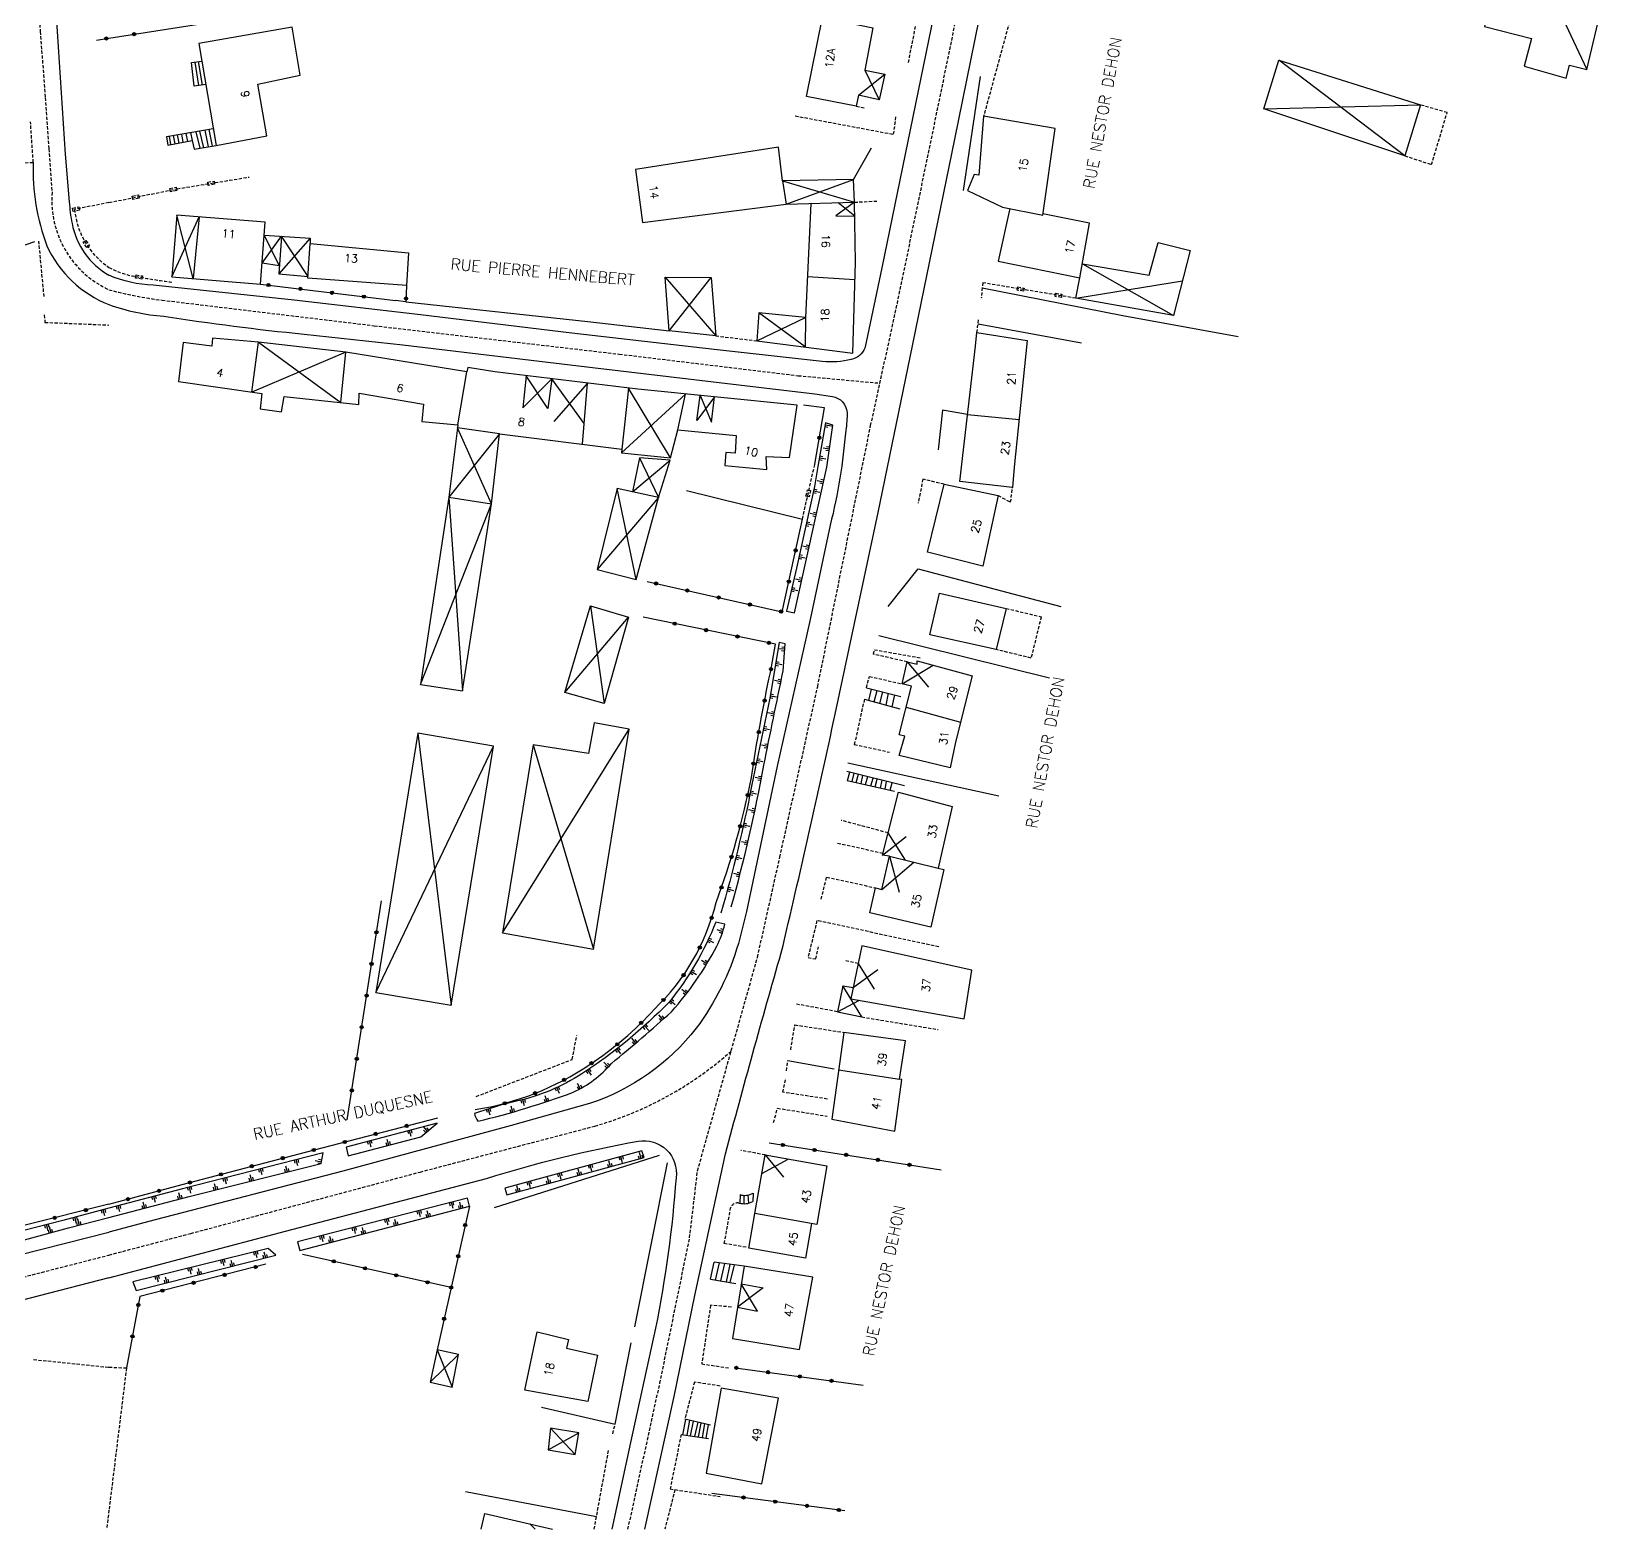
# Model space of a CAD drawing. Header units: millimetres. Extents: x 124000 to 125000, y 125000 to 126000.
# Drawn here: x 124487.9 to 124735.9, y 125000 to 125233.9 of the extents above; entities that cross this region are included whole.
import ezdxf
from ezdxf.enums import TextEntityAlignment as Align

# ---------------------------------------------------------------- set-up
doc = ezdxf.new("R2010")
doc.units = ezdxf.units.MM
doc.linetypes.add('DASHED', pattern=[0.75, 0.5, -0.25])
for name, color, linetype in [('W0001', 6, 'DASHED'), ('W0008', 7, 'CONTINUOUS'), ('W0100', 7, 'CONTINUOUS'), ('W0112', 1, 'DASHED'), ('W0211', 2, 'CONTINUOUS'), ('W0310', 3, 'CONTINUOUS'), ('W0322', 7, 'CONTINUOUS'), ('W0989', 7, 'CONTINUOUS'), ('W0991', 7, 'CONTINUOUS')]:
    doc.layers.add(name, color=color, linetype=linetype)
doc.styles.get("Standard").update_dxf_attribs({"font": 'romans.shx', "width": 0.85})

msp = doc.modelspace()

# ---------------------------------------------------------------- linework, layer by layer
at = {"layer": 'W0001'}
for points in [[(124488.13, 125250), (124489.26, 125233.94), (124490.05, 125223.62), (124490.6, 125215.61), (124491.11, 125208.81, 0.312967), (124500, 125193.6)], [(124500, 125193.6, 0.036399), (124508.3, 125191.98), (124541.42, 125187.99), (124579.7, 125183.55), (124607.65, 125180.18), (124620.4, 125179.01)], [(124575.9, 125062.98, 0.112779), (124597.16, 125074.67, -0.632879)]]:
    msp.add_lwpolyline(points, format="xyb", dxfattribs=at)
for points in [[(124581.05, 125000), (124586.03, 125022.8), (124590.68, 125045.52), (124591.92, 125056), (124601.28, 125089.33), (124604.77, 125104.97), (124610.68, 125131.62), (124618.95, 125172.38), (124623.12, 125191.45), (124629.5, 125222.27), (124633.66, 125242.53), (124635.68, 125250)], [(124500, 125042.83), (124512.76, 125046.2), (124548.59, 125055.8), (124575.9, 125062.98)], [(124331.97, 125000), (124354.92, 125005.75), (124381.02, 125012.28), (124415.8, 125021.16), (124448.8, 125029.66), (124500, 125042.83)]]:
    msp.add_lwpolyline(points, dxfattribs=at)
at = {"layer": 'W0008'}
for points in [[(124490.54, 125250), (124491.77, 125236.31), (124493.17, 125214.78), (124493.81, 125207.35, 0.041059), (124494.24, 125203.96)], [(124631.58, 125250), (124630.81, 125246.28), (124620.7, 125197.04), (124618.23, 125185.42), (124618.02, 125184.5, -0.272954), (124615.93, 125182.73, -0.09606), (124611.39, 125182.42), (124594.53, 125184.29), (124572.26, 125186.82), (124548.65, 125189.67), (124528.91, 125191.97), (124506.88, 125194.32, -0.096945), (124500, 125195.87)], [(124583.67, 125000), (124588.26, 125020.72), (124591.49, 125036.53), (124596.29, 125058.66, -0.004938), (124604.99, 125090.04, 0.005701), (124613.41, 125127.31), (124620.15, 125158.8), (124625.14, 125183.08), (124632.08, 125217.11), (124637.76, 125245.1, -0.034177), (124639.42, 125250, -0.034177)], [(124488.17, 125213.5, 0.099579), (124490.3, 125200.46, 0.193544), (124500, 125191.28, 0.193544)], [(124494.24, 125203.96, 0.219037), (124500, 125195.87, 0.219037)], [(124500, 125191.28, 0.068435), (124508.56, 125189.48, 0.013905), (124530.46, 125186.67), (124545.9, 125185), (124575.51, 125181.46), (124610.21, 125177.36), (124612.98, 125176.94, -0.344253), (124615.27, 125174.45, -0.049364), (124615.05, 125171.65, -0.040982), (124612.64, 125156.83), (124609.49, 125142.12), (124604.33, 125119.18), (124599.56, 125096.48), (124598.3, 125091.48, -0.087473), (124591.71, 125078.25, -0.147904), (124575.05, 125066.49), (124562.65, 125063.02), (124536.54, 125055.93), (124507.24, 125048.32), (124500, 125046.38)], [(124500, 125039.28), (124527.57, 125046.55), (124558.94, 125054.78, -0.032009), (124582.64, 125060.62, -0.511755), (124588.56, 125054.9, -0.031667), (124585.36, 125031.43), (124581.45, 125013.57), (124578.55, 125000)]]:
    msp.add_lwpolyline(points, format="xyb", dxfattribs=at)
for points in [[(124611.75, 125175.16), (124608.49, 125175.55)], [(124317.95, 125000), (124356.29, 125009.6), (124419.59, 125025.64), (124461.16, 125036.55), (124500, 125046.38)], [(124500, 125039.28), (124456.39, 125028.03), (124409.27, 125015.81), (124374.03, 125007.02), (124346.08, 125000)]]:
    msp.add_lwpolyline(points, dxfattribs=at)
at = {"layer": 'W0100'}
for points in [[(124717.67, 125250), (124716.36, 125245.27), (124717.32, 125245.09), (124714.79, 125234.7), (124722.13, 125232.87), (124721, 125228.5), (124727.55, 125226.67), (124728.08, 125228.67), (124730.79, 125227.98), (124735.86, 125249.29), (124733.17, 125250)], [(124720.51, 125250), (124730.79, 125227.98)], [(124608.93, 125223.81), (124611.42, 125236.14), (124619.31, 125234.52), (124618.03, 125227.88), (124621.16, 125227.28), (124620.3, 125223.25), (124617.04, 125223.98), (124621.16, 125227.28)], [(124529.88, 125227.14), (124528.59, 125234.64), (124514.03, 125232.06), (124516.73, 125216.11), (124524.66, 125217.64), (124523.25, 125225.73), (124529.88, 125227.14)], [(124515.11, 125225.67), (124513.29, 125225.38), (124512.91, 125229.1), (124514.5, 125229.3)], [(124513.4, 125229.16), (124513.96, 125225.49)], [(124513.91, 125229.23), (124514.54, 125225.58)], [(124680.34, 125221.86), (124682.72, 125229.46), (124704.83, 125222.46), (124702.35, 125214.54), (124680.34, 125221.86), (124704.83, 125222.46)], [(124702.35, 125214.54), (124682.72, 125229.46)], [(124618.03, 125227.88), (124620.3, 125223.25)], [(124617.04, 125223.98), (124616.7, 125222.27), (124608.93, 125223.81)], [(124516.28, 125218.75), (124508.97, 125217.49), (124509.19, 125216.2), (124512.99, 125216.91), (124513.28, 125215.56), (124516.73, 125216.11)], [(124514.97, 125218.53), (124515.49, 125215.91)], [(124515.61, 125218.64), (124516.11, 125216.01)], [(124634.07, 125209.09), (124639.55, 125206.52), (124645.82, 125205.23), (124647.77, 125218.81), (124636.6, 125220.69), (124635.86, 125211.49), (124635.13, 125211.6), (124634.07, 125209.09)], [(124509.41, 125217.57), (124509.63, 125216.29)], [(124510.03, 125217.68), (124510.27, 125216.4)], [(124510.66, 125217.78), (124510.9, 125216.52)], [(124511.34, 125217.9), (124511.56, 125216.65)], [(124512.03, 125218.02), (124512.29, 125216.78)], [(124512.72, 125218.14), (124512.99, 125216.91)], [(124513.57, 125218.29), (124514.17, 125215.7)], [(124514.16, 125218.39), (124514.74, 125215.79)], [(124583.33, 125204.08), (124605.74, 125206.98), (124616.43, 125207.27), (124616.26, 125210.81), (124605.16, 125210.63), (124604.58, 125215.85), (124582.22, 125212.37), (124583.33, 125204.08)], [(124605.16, 125210.63), (124605.74, 125206.98), (124616.26, 125210.81)], [(124605.16, 125210.63), (124616.43, 125207.27)], [(124609.63, 125207.08), (124608.77, 125189.25), (124601.51, 125190.01), (124601.17, 125185.63), (124616.15, 125183.72), (124616.56, 125197.93), (124616.43, 125207.27), (124613.54, 125205.15), (124616.46, 125205.09), (124613.89, 125207.2)], [(124640.67, 125206.29), (124638.89, 125198.05), (124651.64, 125195.48), (124653.15, 125204.02), (124645.85, 125205.47)], [(124509.8, 125195.61), (124514.07, 125204.98), (124513.17, 125195.34), (124510.61, 125205.26)], [(124523.67, 125194.49), (124524.4, 125204.16), (124510.61, 125205.26), (124509.8, 125195.61), (124523.67, 125194.49)], [(124526.6, 125197.36), (124523.92, 125197.78), (124526.95, 125201.97)], [(124524.25, 125202.15), (124526.6, 125197.36)], [(124524.25, 125202.15), (124531.4, 125201.67), (124531.4, 125200.82), (124546.79, 125199.39), (124546.47, 125194.25), (124531.08, 125195.42), (124531.4, 125200.82)], [(124531.4, 125201.67), (124526.51, 125196.09), (124531.1, 125195.65), (124526.95, 125201.97), (124526.51, 125196.09)], [(124652.02, 125197.66), (124662.43, 125195.87), (124663.85, 125201), (124668.83, 125199.72), (124666.26, 125189.6), (124650.99, 125192.28), (124651.64, 125195.48)], [(124652.02, 125197.66), (124666.26, 125189.6)], [(124586.85, 125195.59), (124594.76, 125186.4)], [(124587.5, 125187.21), (124586.85, 125195.59), (124594.07, 125195.52), (124594.76, 125186.4), (124587.5, 125187.21), (124594.07, 125195.52)], [(124609.08, 125195.67), (124616.48, 125195.22)], [(124650.99, 125192.28), (124667.64, 125195.01)], [(124601.17, 125185.63), (124608.77, 125189.25), (124608.73, 125184.66), (124601.51, 125190.01)], [(124635.55, 125186.9), (124643.38, 125185.67), (124641.37, 125165.87), (124641.09, 125162.69), (124632.87, 125163.64), (124635.33, 125184.81), (124635.55, 125186.9)], [(124588.84, 125171.71), (124597.97, 125170.82), (124597.81, 125168.09), (124596.34, 125168.2), (124596.19, 125166.15), (124602.75, 125165.52), (124602.64, 125167.57), (124606.26, 125167.41), (124607.47, 125175.59), (124582.59, 125178.05), (124560.25, 125180.79), (124556.02, 125181.48), (124555.87, 125180.79), (124536.97, 125183.83), (124523.34, 125185.42), (124516.15, 125186.04), (124516.05, 125184.79), (124511.59, 125185.36), (124510.85, 125179.28), (124523.87, 125177.39), (124523.61, 125174.98), (124526.96, 125174.51), (124527.38, 125176.92), (124539.04, 125175.67), (124539.09, 125177.45), (124549.14, 125175.71), (124548.88, 125173.03), (124554.5, 125172.51), (124554.45, 125172.01)], [(124536.22, 125175.97), (124536.97, 125183.83), (124522.31, 125177.62), (124523.34, 125185.42), (124536.22, 125175.97)], [(124554.5, 125172.51), (124555.87, 125180.79)], [(124574.22, 125172.71), (124569.15, 125179.7), (124568.54, 125175.07), (124565.17, 125180.18), (124564.65, 125175.18), (124569.15, 125179.7)], [(124573.96, 125169.49), (124574.74, 125179.01), (124569.45, 125173.03)], [(124560.99, 125171.11), (124580.08, 125168.72), (124580.03, 125168.15), (124587.71, 125167.35), (124588.84, 125171.71), (124590.03, 125177.31)], [(124580.03, 125168.15), (124590.03, 125177.31)], [(124587.71, 125167.35), (124581.15, 125178.23), (124580.08, 125168.72)], [(124592.34, 125177.09), (124594.12, 125172.92), (124594.55, 125176.87), (124591.81, 125173.19), (124592.34, 125177.09)], [(124634.09, 125174.1), (124642.13, 125173.31)], [(124548.67, 125131.94), (124555.2, 125130.94), (124559.76, 125160.16), (124560.99, 125171.11), (124554.45, 125172.01), (124553.07, 125161.23), (124559.76, 125160.16), (124554.45, 125172.01)], [(124560.99, 125171.11), (124553.07, 125161.23), (124548.67, 125131.94), (124559.76, 125160.16)], [(124585.84, 125161.15), (124587.64, 125166.97), (124582.86, 125167.35), (124581.76, 125162.04), (124587.64, 125166.97)], [(124582.86, 125167.35), (124585.84, 125161.15)], [(124582.35, 125148.37), (124585.84, 125161.15), (124579.35, 125162.57), (124576.26, 125149.91), (124582.35, 125148.37), (124579.35, 125162.57)], [(124630.41, 125163.21), (124638.86, 125161.48), (124636.45, 125150.45), (124627.83, 125152.63), (124630.41, 125163.21)], [(124553.07, 125161.23), (124555.2, 125130.94)], [(124585.84, 125161.15), (124576.26, 125149.91)], [(124571.18, 125130.69), (124575.2, 125144.22), (124581.13, 125142.45), (124577.31, 125128.98), (124571.18, 125130.69), (124581.13, 125142.45)], [(124575.2, 125144.22), (124577.31, 125128.98)], [(124628.21, 125139.7), (124629.7, 125146.23), (124640.12, 125143.84), (124638.54, 125137.4), (124628.21, 125139.7)], [(124626.23, 125135.63), (124634.81, 125133.32), (124632.21, 125122.96), (124631.35, 125118.93), (124623.41, 125120.85), (124624.31, 125123.88), (124623.41, 125124.09), (124625.34, 125131.71), (124623.88, 125132.05), (124624.66, 125135.49), (124626.19, 125135.13), (124626.23, 125135.63)], [(124623.88, 125132.05), (124628.73, 125134.96)], [(124624.66, 125135.49), (124627.97, 125131.55)], [(124617.97, 125129.64), (124623.5, 125128.16)], [(124618.28, 125131.45), (124623.65, 125130.09)], [(124618.65, 125129.46), (124619.1, 125131.24)], [(124619.52, 125129.23), (124619.99, 125131.01)], [(124620.39, 125128.99), (124620.87, 125130.79)], [(124621.35, 125128.73), (124621.76, 125130.57)], [(124622.31, 125128.48), (124622.71, 125130.33)], [(124624.5, 125128.41), (124632.99, 125126.07)], [(124541.66, 125083.86), (124553.45, 125081.84), (124560.06, 125122.31), (124548.26, 125124.33), (124541.66, 125083.86), (124560.06, 125122.31)], [(124548.26, 125124.33), (124553.45, 125081.84)], [(124561.45, 125093.15), (124575.66, 125090.62), (124581.24, 125124.95), (124575.78, 125125.96), (124574.89, 125121.15), (124566.27, 125122.54), (124561.45, 125093.15), (124581.24, 125124.95)], [(124566.27, 125122.54), (124575.66, 125090.62)], [(124624.25, 125116.1), (124615.24, 125118.38)], [(124615.26, 125116.96), (124622.68, 125115.27)], [(124615.36, 125116.94), (124615.69, 125118.27)], [(124616.04, 125116.78), (124616.36, 125118.1)], [(124616.71, 125116.63), (124617.03, 125117.93)], [(124617.46, 125116.46), (124617.75, 125117.75)], [(124618.17, 125116.3), (124618.5, 125117.56)], [(124619, 125116.11), (124619.36, 125117.34)], [(124619.66, 125115.95), (124619.98, 125117.18)], [(124620.48, 125115.77), (124620.73, 125117)], [(124621.22, 125115.6), (124621.44, 125116.82)], [(124623.32, 125115.12), (124631.69, 125112.9), (124629.47, 125103.28), (124630.37, 125103.03), (124628.36, 125094.05), (124618.8, 125096.27), (124619.7, 125100.19), (124620.68, 125099.94), (124621.88, 125105.12), (124620.81, 125105.29), (124623.32, 125115.12)], [(124622.01, 125115.42), (124622.33, 125116.59)], [(124620.81, 125105.29), (124624.52, 125108.21)], [(124624.37, 125104.52), (124621.7, 125108.76)], [(124621.88, 125105.12), (124623.42, 125099.53)], [(124621.88, 125105.12), (124629.47, 125103.28)], [(124620.68, 125099.94), (124625.71, 125104.19)], [(124615.88, 125082.87), (124633.53, 125079.75), (124634.75, 125087.3), (124617.6, 125091.14), (124615.88, 125082.87)], [(124616.24, 125084.61), (124620.09, 125087.44)], [(124617.02, 125088.35), (124619.5, 125084.36)], [(124614.61, 125084.9), (124613.75, 125080.84), (124617.2, 125082.64)], [(124613.75, 125080.84), (124617.55, 125080.02), (124615.88, 125082.87), (124614.61, 125084.9), (124616.24, 125084.61)], [(124612.88, 125064.07), (124622.75, 125062.18), (124623.8, 125070.26), (124623.47, 125070.3), (124624.41, 125076.28), (124614.77, 125077.61), (124612.88, 125064.07)], [(124613.95, 125071.74), (124623.47, 125070.3)], [(124602.48, 125058.46), (124612.1, 125056.75), (124610.57, 125047.62), (124600.89, 125049.3), (124602.48, 125058.46), (124605.34, 125055.01)], [(124601.98, 125055.57), (124606.07, 125057.82)], [(124600.58, 125052.49), (124600.55, 125051.18)], [(124598.55, 125052.27), (124598.51, 125050.92)], [(124599.17, 125052.15), (124599.14, 125050.85)], [(124599.75, 125052.19), (124599.85, 125050.92)], [(124609.71, 125047.77), (124608.76, 125042.33), (124599.94, 125043.89), (124600.89, 125049.3)], [(124593.95, 125039.06), (124594.5, 125041.72)], [(124599.18, 125041.08), (124594.5, 125041.72)], [(124594.73, 125038.93), (124595.36, 125041.6)], [(124595.57, 125038.78), (124596.18, 125041.49)], [(124596.42, 125038.63), (124597.03, 125041.37)], [(124597.03, 125038.53), (124597.71, 125041.28)], [(124597.39, 125029.8), (124607.86, 125028.06), (124609.92, 125039.38), (124599.18, 125041.08), (124597.39, 125029.8)], [(124593.95, 125039.06), (124597.9, 125038.37)], [(124598.17, 125034.68), (124601.3, 125034.06), (124598.75, 125038.32), (124602.17, 125037.69), (124598.17, 125034.68)], [(124564.95, 125021.74), (124566.85, 125030.83), (124571.76, 125029.65), (124571.44, 125028.3), (124576.27, 125027.2), (124574.81, 125019.97), (124564.95, 125021.74)], [(124550.18, 125022.95), (124553.6, 125022.19), (124554.59, 125027.32), (124551.24, 125028), (124550.18, 125022.95), (124554.59, 125027.32)], [(124551.24, 125028), (124553.6, 125022.19)], [(124593.28, 125008.74), (124601.95, 125007.11), (124604.54, 125020.48), (124595.61, 125022.06), (124593.28, 125008.74)], [(124568.57, 125012.41), (124572.82, 125011.7), (124573.4, 125015.07), (124568.96, 125015.81), (124568.57, 125012.41), (124573.4, 125015.07)], [(124568.96, 125015.81), (124572.82, 125011.7)], [(124589.62, 125014.77), (124590.08, 125017.15)], [(124593.94, 125016.26), (124589.93, 125017.18)], [(124590.66, 125017.02), (124590.23, 125014.68)], [(124590.83, 125014.6), (124591.3, 125016.87)], [(124591.94, 125016.72), (124591.46, 125014.51)], [(124592.06, 125014.42), (124592.5, 125016.59)], [(124592.68, 125014.33), (124593.07, 125016.46)], [(124593.25, 125014.25), (124593.62, 125016.33)], [(124589.36, 125014.81), (124593.63, 125014.19)], [(124558.15, 125000), (124558.69, 125002.47), (124569.27, 125000)], [(124566.57, 125000), (124565.74, 125000.83)]]:
    msp.add_lwpolyline(points, dxfattribs=at)
for points in [[(124598.55, 125052.27, 0.212283), (124600.58, 125052.49, -0.270324)], [(124598.38, 125050.95, 0.184741), (124600.55, 125051.18, 0.483472)]]:
    msp.add_lwpolyline(points, format="xyb", dxfattribs=at)
at = {"layer": 'W0112'}
for p, q in [((124509.51, 125209.4), (124510.49, 125209.6)), ((124509.61, 125208.91), (124509.51, 125209.4)), ((124510.59, 125209.11), (124509.61, 125208.91)), ((124510.49, 125209.6), (124510.59, 125209.11)), ((124515.43, 125210.41), (124516.42, 125210.57)), ((124515.51, 125209.91), (124515.43, 125210.41)), ((124516.5, 125210.07), (124515.51, 125209.91)), ((124516.42, 125210.57), (124516.5, 125210.07)), ((124494.32, 125206.34), (124495.3, 125206.54)), ((124494.42, 125205.85), (124494.32, 125206.34)), ((124495.3, 125206.54), (124495.4, 125206.05)), ((124503.63, 125208.21), (124504.61, 125208.41)), ((124503.73, 125207.72), (124503.63, 125208.21)), ((124504.71, 125207.92), (124503.73, 125207.72)), ((124504.61, 125208.41), (124504.71, 125207.92)), ((124495.4, 125206.05), (124494.42, 125205.85)), ((124495.98, 125201.03), (124496.41, 125201.29)), ((124496.41, 125201.29), (124496.94, 125200.45)), ((124496.52, 125200.18), (124495.98, 125201.03)), ((124496.94, 125200.45), (124496.52, 125200.18)), ((124504.15, 125195.42), (124504.24, 125195.91)), ((124505.14, 125195.25), (124504.15, 125195.42)), ((124504.24, 125195.91), (124505.22, 125195.75)), ((124505.22, 125195.75), (124505.14, 125195.25)), ((124641.84, 125193.54), (124641.92, 125194.04)), ((124641.92, 125194.04), (124642.9, 125193.87)), ((124642.9, 125193.87), (124642.82, 125193.38)), ((124642.82, 125193.38), (124641.84, 125193.54)), ((124647.76, 125192.56), (124647.84, 125193.06)), ((124648.74, 125192.4), (124647.76, 125192.56)), ((124647.84, 125193.06), (124648.82, 125192.89)), ((124648.82, 125192.89), (124648.74, 125192.4)), ((124608.85, 125161.37), (124609.07, 125162.35)), ((124609.07, 125162.35), (124609.56, 125162.24)), ((124609.56, 125162.24), (124609.34, 125161.26)), ((124609.34, 125161.26), (124608.85, 125161.37))]:
    msp.add_line(p, q, dxfattribs=at)
for points in [[(124647.4, 125250), (124642.38, 125241.9), (124636.6, 125220.69)], [(124628.37, 125247.24), (124624.8, 125229.08)], [(124616.7, 125222.27), (124617.94, 125222.01)], [(124702.35, 125214.54), (124706.55, 125213.14), (124708.98, 125221.27), (124704.83, 125222.46)], [(124485.38, 125213.35), (124488.17, 125213.5), (124487.75, 125219.83)], [(124607.17, 125220.76), (124622.54, 125217.88), (124622.93, 125220.76)], [(124500, 125207.22), (124510.65, 125209.37), (124521.89, 125211.2)], [(124616.43, 125207.27), (124620.09, 125207.46)], [(124489.87, 125192.53), (124489.05, 125201.21)], [(124636.45, 125194.69), (124636.23, 125192.28)], [(124650.99, 125192.28), (124636.45, 125194.69)], [(124489.89, 125189.66), (124490.01, 125188.51), (124500, 125188.09)], [(124635.55, 125186.9), (124635.84, 125189.07)], [(124594.76, 125186.4), (124601.17, 125185.63)], [(124608.3, 125157.78), (124610.16, 125166.04)], [(124630.41, 125163.21), (124627.11, 125164.03), (124626.38, 125160.29)], [(124638.86, 125161.48), (124640.81, 125160.4), (124641.09, 125162.69)], [(124640.12, 125143.84), (124645.58, 125142.52), (124644, 125136.08), (124638.54, 125137.4)], [(124624.66, 125135.49), (124619.4, 125136.66), (124619.53, 125137.38), (124626.79, 125136.1)], [(124618.28, 125131.45), (124618.76, 125133.2), (124623.88, 125132.05)], [(124617.97, 125129.64), (124616.4, 125122.57), (124621.91, 125121.37)], [(124621.7, 125108.76), (124614.36, 125110.72)], [(124620.88, 125105.57), (124613.76, 125107.1)], [(124611.23, 125098.42), (124612.08, 125101.87), (124619.7, 125100.19)], [(124629.59, 125090.98), (124610.57, 125095.06), (124609.17, 125089.28), (124610.39, 125089.07), (124610.83, 125090.98)], [(124617.02, 125088.35), (124615, 125088.81)], [(124613.75, 125080.84), (124607.26, 125082.04)], [(124617.55, 125080.02), (124629.51, 125078.05)], [(124606.47, 125074.9), (124607.12, 125078.78), (124614.77, 125077.61)], [(124557.36, 125067.6), (124572.36, 125073.38), (124573.05, 125077.1)], [(124605.83, 125071.62), (124606.01, 125073.24)], [(124612.19, 125067.2), (124605.23, 125068.26), (124605.69, 125070.47)], [(124603.8, 125063.52), (124604.4, 125065.77), (124612.14, 125064.53)], [(124602.48, 125058.46), (124598.68, 125059.18)], [(124597.21, 125034.71), (124593.95, 125034.98), (124592.57, 125025.83), (124596.93, 125025.19)], [(124488.24, 125026.51), (124500, 125025.31)], [(124500, 125025.31), (124502.73, 125025.21), (124500, 125002.99)], [(124595.43, 125022.37), (124591.43, 125022.99), (124589.93, 125017.18)], [(124578.7, 125014.93), (124579.04, 125016.43)], [(124589.36, 125014.81), (124587.64, 125006.3), (124595.47, 125005.12)], [(124575.78, 125000), (124578.06, 125012.52)], [(124588.39, 125006.19), (124586.81, 125000)], [(124500, 125002.99), (124499.63, 125000)]]:
    msp.add_lwpolyline(points, dxfattribs=at)
for points in [[(124500, 125207.22), (124494.63, 125206.15, 0.226738), (124500, 125197.1, 0.226738)], [(124500, 125197.1, 0.087029), (124504.16, 125195.67, 0.00766), (124509.84, 125194.78, 0.070383)], [(124599.49, 125044.05), (124596.1, 125044.62), (124597.09, 125050.2, -0.380391), (124598.38, 125050.95, 0.099856)]]:
    msp.add_lwpolyline(points, format="xyb", dxfattribs=at)
at = {"layer": 'W0211'}
for p, q in [((124612.29, 125172.1), (124611.79, 125172.19)), ((124612.83, 125172.3), (124611.84, 125172.47)), ((124612.39, 125172.67), (124611.89, 125172.76)), ((124611.52, 125168.91), (124612.51, 125168.76)), ((124612.06, 125169.12), (124612.55, 125169.05)), ((124611.39, 125166.94), (124610.89, 125167.02)), ((124611.93, 125167.14), (124610.94, 125167.31)), ((124611.49, 125167.51), (124610.99, 125167.59)), ((124611.97, 125168.55), (124612.47, 125168.48)), ((124611.16, 125164), (124611.65, 125163.89)), ((124610.45, 125161.76), (124609.96, 125161.86)), ((124611, 125161.93), (124610.03, 125162.15)), ((124610.58, 125162.32), (124610.09, 125162.43)), ((124610.61, 125163.82), (124611.59, 125163.61)), ((124611.04, 125163.43), (124611.52, 125163.32)), ((124609.32, 125156.64), (124608.83, 125156.74)), ((124609.87, 125156.81), (124608.89, 125157.03)), ((124609.44, 125157.2), (124608.96, 125157.31)), ((124609.48, 125158.7), (124610.45, 125158.49)), ((124609.9, 125158.31), (124610.39, 125158.2)), ((124610.03, 125158.88), (124610.52, 125158.77)), ((124608.18, 125151.52), (124607.7, 125151.63)), ((124608.73, 125151.69), (124607.76, 125151.91)), ((124608.31, 125152.08), (124607.82, 125152.19)), ((124608.35, 125153.58), (124609.32, 125153.37)), ((124608.77, 125153.19), (124609.26, 125153.08)), ((124608.9, 125153.76), (124609.39, 125153.65)), ((124607.57, 125146.57), (124606.6, 125146.79)), ((124607.15, 125146.96), (124606.66, 125147.08)), ((124607.21, 125148.46), (124608.19, 125148.25)), ((124607.64, 125148.07), (124608.13, 125147.96)), ((124607.77, 125148.64), (124608.25, 125148.53)), ((124607.02, 125146.4), (124606.54, 125146.51)), ((124604.55, 125137.56), (124605.54, 125137.49)), ((124605.02, 125137.24), (124605.52, 125137.2)), ((124605.07, 125137.81), (124605.56, 125137.78)), ((124604.54, 125134.83), (124604.05, 125134.91)), ((124605.08, 125135.03), (124604.09, 125135.2)), ((124604.64, 125135.4), (124604.14, 125135.48)), ((124603.96, 125132.6), (124604.94, 125132.39)), ((124604.39, 125132.21), (124604.88, 125132.11)), ((124604.51, 125132.78), (124604.99, 125132.68)), ((124603.69, 125129.76), (124603.2, 125129.84)), ((124604.23, 125129.96), (124603.25, 125130.13)), ((124603.79, 125130.33), (124603.29, 125130.41)), ((124602.91, 125127.56), (124603.89, 125127.36)), ((124603.35, 125127.17), (124603.84, 125127.07)), ((124603.46, 125127.74), (124603.95, 125127.64)), ((124602.63, 125124.7), (124602.15, 125124.81)), ((124603.18, 125124.88), (124602.2, 125125.09)), ((124602.75, 125125.27), (124602.26, 125125.37)), ((124601.9, 125122.51), (124602.88, 125122.31)), ((124602.33, 125122.13), (124602.82, 125122.03)), ((124602.44, 125122.7), (124602.93, 125122.6)), ((124601.58, 125119.67), (124601.09, 125119.77)), ((124602.13, 125119.85), (124601.15, 125120.06)), ((124601.7, 125120.24), (124601.21, 125120.34)), ((124600.92, 125117.45), (124601.9, 125117.27)), ((124601.35, 125117.08), (124601.84, 125116.98)), ((124601.46, 125117.64), (124601.95, 125117.55)), ((124600.57, 125114.63), (124600.08, 125114.73)), ((124601.12, 125114.82), (124600.13, 125115.01)), ((124600.68, 125115.2), (124600.19, 125115.3)), ((124599.9, 125112.43), (124600.87, 125112.23)), ((124600.32, 125112.05), (124600.81, 125111.94)), ((124600.45, 125112.61), (124600.93, 125112.51)), ((124599.51, 125109.59), (124599.02, 125109.7)), ((124600.06, 125109.76), (124599.08, 125109.98)), ((124599.63, 125110.15), (124599.14, 125110.26)), ((124598.77, 125107.44), (124599.75, 125107.21)), ((124599.2, 125107.04), (124599.68, 125106.93)), ((124599.33, 125107.6), (124599.81, 125107.49)), ((124598.32, 125104.57), (124597.84, 125104.69)), ((124598.88, 125104.73), (124597.91, 125104.97)), ((124598.46, 125105.13), (124597.98, 125105.25)), ((124597.55, 125102.46), (124598.52, 125102.21)), ((124597.97, 125102.06), (124598.45, 125101.93)), ((124598.11, 125102.62), (124598.59, 125102.49)), ((124597.02, 125099.58), (124596.54, 125099.72)), ((124597.58, 125099.73), (124596.61, 125099.99)), ((124597.17, 125100.14), (124596.69, 125100.27)), ((124594.48, 125091.61), (124593.57, 125092.04)), ((124594.15, 125092.09), (124593.7, 125092.3)), ((124594.92, 125093.68), (124595.87, 125093.38)), ((124595.31, 125093.26), (124595.78, 125093.11)), ((124595.48, 125093.81), (124595.96, 125093.66)), ((124593.9, 125091.57), (124593.45, 125091.78)), ((124591.74, 125086.59), (124590.89, 125087.12)), ((124591.47, 125087.1), (124591.04, 125087.36)), ((124592.54, 125088.88), (124593.39, 125088.37)), ((124592.82, 125088.38), (124593.24, 125088.12)), ((124593.11, 125088.87), (124593.54, 125088.61)), ((124591.16, 125086.61), (124590.74, 125086.87)), ((124587.85, 125082.02), (124587.46, 125082.33)), ((124588.42, 125081.93), (124587.64, 125082.55)), ((124588.21, 125082.47), (124587.82, 125082.78)), ((124589.44, 125084.34), (124590.24, 125083.73)), ((124589.66, 125083.81), (124590.06, 125083.51)), ((124590.02, 125084.27), (124590.41, 125083.96)), ((124585.8, 125080.35), (124586.47, 125079.6)), ((124585.92, 125079.78), (124586.25, 125079.41)), ((124586.35, 125080.17), (124586.69, 125079.79)), ((124583.75, 125078.07), (124583.42, 125078.44)), ((124584.3, 125077.9), (124583.63, 125078.64)), ((124584.18, 125078.46), (124583.85, 125078.83)), ((124579.42, 125074.46), (124579.11, 125074.86)), ((124579.95, 125074.25), (124579.34, 125075.04)), ((124579.87, 125074.82), (124579.56, 125075.21)), ((124581.6, 125076.68), (124582.24, 125075.92)), ((124581.7, 125076.11), (124582.02, 125075.73)), ((124582.14, 125076.48), (124582.46, 125076.1)), ((124577.27, 125072.93), (124578.01, 125072.25)), ((124577.44, 125072.38), (124577.81, 125072.04)), ((124577.84, 125072.8), (124578.2, 125072.46)), ((124574.83, 125071.18), (124574.55, 125071.59)), ((124575.35, 125070.92), (124574.79, 125071.75)), ((124575.31, 125071.5), (124575.03, 125071.91)), ((124568.07, 125067.76), (124568.38, 125066.81)), ((124568.5, 125067.38), (124568.66, 125066.9)), ((124569.87, 125068.41), (124569.66, 125068.86)), ((124570.34, 125068.07), (124569.93, 125068.98)), ((124570.4, 125068.65), (124570.19, 125069.1)), ((124573.12, 125069.11), (124573.36, 125068.67)), ((124573.13, 125069.69), (124573.61, 125068.81)), ((124573.62, 125069.39), (124573.86, 125068.95)), ((124559.11, 125065.09), (124558.96, 125065.57)), ((124559.54, 125064.7), (124559.24, 125065.65)), ((124559.66, 125065.26), (124559.51, 125065.74)), ((124562.61, 125065.55), (124562.75, 125065.07)), ((124562.75, 125066.11), (124563.03, 125065.15)), ((124563.16, 125065.71), (124563.3, 125065.23)), ((124564.5, 125066.54), (124564.37, 125067.02)), ((124564.91, 125066.13), (124564.65, 125067.09)), ((124565.06, 125066.68), (124564.93, 125067.17)), ((124567.95, 125067.19), (124568.11, 125066.72)), ((124547.21, 125061.33), (124546.96, 125062.3)), ((124547.37, 125061.89), (124547.24, 125062.37)), ((124549.05, 125062.9), (124549.68, 125062.13)), ((124549.14, 125062.33), (124549.46, 125061.95)), ((124549.59, 125062.7), (124549.9, 125062.31)), ((124540.52, 125060.09), (124540.39, 125060.57)), ((124540.93, 125059.68), (124540.67, 125060.65)), ((124541.08, 125060.24), (124540.95, 125060.72)), ((124543.24, 125060.39), (124543.37, 125059.9)), ((124543.39, 125060.94), (124543.65, 125059.98)), ((124543.8, 125060.54), (124543.93, 125060.05)), ((124546.81, 125061.74), (124546.68, 125062.22)), ((124529.1, 125057.17), (124528.97, 125057.66)), ((124529.5, 125056.76), (124529.25, 125057.73)), ((124529.66, 125057.31), (124529.53, 125057.8)), ((124532.19, 125057.6), (124533.17, 125057.41)), ((124532.74, 125057.78), (124533.23, 125057.69)), ((124578.02, 125057.61), (124578.28, 125056.64)), ((124579.81, 125057.64), (124579.68, 125058.12)), ((124580.22, 125057.23), (124579.96, 125058.19)), ((124580.37, 125057.79), (124580.24, 125058.27)), ((124582.67, 125058.35), (124582.8, 125057.87)), ((124582.82, 125058.91), (124583.08, 125057.95)), ((124583.23, 125058.5), (124583.36, 125058.02)), ((124518.37, 125053.92), (124518.12, 125054.89)), ((124518.52, 125054.47), (124518.4, 125054.96)), ((124521.85, 125054.83), (124521.97, 125054.35)), ((124522.01, 125055.39), (124522.25, 125054.42)), ((124522.41, 125054.97), (124522.53, 125054.49)), ((124523.53, 125055.75), (124523.41, 125056.24)), ((124523.93, 125055.34), (124523.69, 125056.31)), ((124524.09, 125055.89), (124523.97, 125056.38)), ((124527.42, 125056.22), (124527.54, 125055.74)), ((124527.58, 125056.78), (124527.82, 125055.81)), ((124527.98, 125056.36), (124528.1, 125055.88)), ((124532.63, 125057.22), (124533.12, 125057.12)), ((124568.43, 125055), (124568.7, 125054.04)), ((124570.22, 125055.03), (124570.09, 125055.51)), ((124570.63, 125054.62), (124570.37, 125055.59)), ((124570.78, 125055.18), (124570.65, 125055.66)), ((124573.08, 125055.75), (124573.21, 125055.26)), ((124573.23, 125056.31), (124573.49, 125055.34)), ((124573.64, 125055.9), (124573.77, 125055.42)), ((124575.02, 125056.33), (124574.88, 125056.82)), ((124575.43, 125055.93), (124575.16, 125056.89)), ((124575.57, 125056.48), (124575.44, 125056.97)), ((124577.87, 125057.05), (124578.01, 125056.57)), ((124578.43, 125057.2), (124578.56, 125056.72)), ((124510.85, 125052.59), (124511.11, 125051.62)), ((124512.4, 125052.91), (124512.28, 125053.39)), ((124512.8, 125052.5), (124512.56, 125053.47)), ((124512.96, 125053.05), (124512.84, 125053.54)), ((124516.28, 125053.44), (124516.4, 125052.96)), ((124516.43, 125054), (124516.68, 125053.03)), ((124516.84, 125053.58), (124516.96, 125053.1)), ((124517.96, 125054.33), (124517.84, 125054.81)), ((124563.49, 125053.14), (124563.62, 125052.66)), ((124563.64, 125053.7), (124563.9, 125052.73)), ((124564.05, 125053.29), (124564.18, 125052.81)), ((124565.43, 125053.73), (124565.3, 125054.21)), ((124565.84, 125053.32), (124565.57, 125054.29)), ((124565.98, 125053.88), (124565.85, 125054.36)), ((124568.29, 125054.44), (124568.42, 125053.96)), ((124568.84, 125054.6), (124568.97, 125054.11)), ((124499.37, 125048.94), (124499.11, 125049.91)), ((124499.52, 125049.5), (124499.39, 125049.99)), ((124501.3, 125049.97), (124501.17, 125050.46)), ((124501.7, 125049.56), (124501.45, 125050.53)), ((124501.86, 125050.12), (124501.73, 125050.61)), ((124505.15, 125050.56), (124505.27, 125050.08)), ((124505.3, 125051.12), (124505.55, 125050.15)), ((124505.71, 125050.71), (124505.83, 125050.23)), ((124506.85, 125051.45), (124506.72, 125051.93)), ((124507.26, 125051.04), (124507, 125052)), ((124507.41, 125051.59), (124507.28, 125052.08)), ((124510.7, 125052.03), (124510.83, 125051.55)), ((124511.26, 125052.18), (124511.39, 125051.69)), ((124553.33, 125050.49), (124553.2, 125050.98)), ((124553.73, 125050.08), (124553.48, 125051.05)), ((124553.88, 125050.64), (124553.76, 125051.12)), ((124554.57, 125050.53), (124554.69, 125050.05)), ((124554.72, 125051.09), (124554.97, 125050.12)), ((124555.12, 125050.68), (124555.25, 125050.2)), ((124490.09, 125047.02), (124489.97, 125047.51)), ((124490.49, 125046.61), (124490.25, 125047.58)), ((124490.65, 125047.17), (124490.53, 125047.65)), ((124494.53, 125048.18), (124494.4, 125048.66)), ((124494.94, 125047.77), (124494.68, 125048.73)), ((124494.93, 125047.91), (124495.05, 125047.42)), ((124495.09, 125048.33), (124494.96, 125048.81)), ((124495.08, 125048.46), (124495.33, 125047.5)), ((124495.49, 125048.05), (124495.61, 125047.57)), ((124498.96, 125049.35), (124498.83, 125049.84)), ((124543.18, 125047.89), (124543.06, 125048.37)), ((124543.59, 125047.48), (124543.34, 125048.45)), ((124543.74, 125048.03), (124543.62, 125048.52)), ((124544.43, 125047.89), (124544.56, 125047.41)), ((124544.59, 125048.45), (124544.84, 125047.48)), ((124544.99, 125048.04), (124545.12, 125047.55)), ((124548.25, 125049.19), (124548.13, 125049.68)), ((124548.66, 125048.78), (124548.41, 125049.75)), ((124548.81, 125049.34), (124548.69, 125049.82)), ((124549.5, 125049.21), (124549.63, 125048.73)), ((124549.65, 125049.77), (124549.91, 125048.8)), ((124550.06, 125049.36), (124550.18, 125048.87)), ((124490.49, 125046.72), (124490.62, 125046.24)), ((124490.64, 125047.28), (124490.9, 125046.32)), ((124491.05, 125046.88), (124491.18, 125046.39)), ((124533.04, 125045.28), (124532.92, 125045.77)), ((124533.45, 125044.87), (124533.2, 125045.84)), ((124533.6, 125045.43), (124533.48, 125045.91)), ((124534.3, 125045.25), (124534.43, 125044.76)), ((124534.45, 125045.8), (124534.71, 125044.84)), ((124534.86, 125045.39), (124534.99, 125044.91)), ((124538.11, 125046.59), (124537.99, 125047.07)), ((124538.52, 125046.17), (124538.27, 125047.14)), ((124538.67, 125046.73), (124538.55, 125047.21)), ((124539.37, 125046.57), (124539.49, 125046.08)), ((124539.52, 125047.13), (124539.77, 125046.16)), ((124539.93, 125046.71), (124540.05, 125046.23)), ((124522.73, 125042.8), (124522.61, 125043.29)), ((124523.13, 125042.38), (124522.89, 125043.35)), ((124523.29, 125042.94), (124523.17, 125043.42)), ((124524.02, 125042.79), (124524.14, 125042.3)), ((124524.18, 125043.34), (124524.42, 125042.37)), ((124524.58, 125042.93), (124524.7, 125042.45)), ((124512.45, 125040.27), (124512.33, 125040.75)), ((124512.85, 125039.85), (124512.61, 125040.82)), ((124513.01, 125040.4), (124512.89, 125040.89)), ((124513.76, 125040.19), (124513.88, 125039.71)), ((124513.91, 125040.75), (124514.16, 125039.78)), ((124514.32, 125040.33), (124514.44, 125039.85)), ((124517.59, 125041.53), (124517.47, 125042.02)), ((124517.99, 125041.12), (124517.75, 125042.09)), ((124518.15, 125041.67), (124518.03, 125042.16)), ((124518.89, 125041.49), (124519.01, 125041.01)), ((124519.05, 125042.05), (124519.29, 125041.08)), ((124519.45, 125041.63), (124519.57, 125041.15)), ((124507.31, 125039), (124507.19, 125039.49)), ((124507.71, 125038.58), (124507.47, 125039.55)), ((124507.87, 125039.14), (124507.75, 125039.62)), ((124508.62, 125038.89), (124508.75, 125038.41)), ((124508.78, 125039.45), (124509.03, 125038.48)), ((124509.18, 125039.04), (124509.31, 125038.55))]:
    msp.add_line(p, q, dxfattribs=at)
for points in [[(124607.06, 125143.13), (124612.09, 125165.9), (124613.04, 125172.45), (124611.9, 125172.79), (124610.72, 125166), (124610.19, 125162.89), (124607.36, 125150.13), (124605.82, 125143.38), (124607.06, 125143.13)], [(124537.37, 125058.31), (124548.68, 125061.31), (124551.27, 125063.43), (124537.05, 125059.7), (124537.37, 125058.31)], [(124500, 125048.69), (124512.52, 125051.99), (124533.12, 125057.13), (124533.44, 125058.8), (124511.48, 125053.19), (124500, 125050.15)], [(124562.14, 125052.26), (124583.57, 125058.08), (124583.24, 125059.09), (124561.8, 125053.26), (124562.14, 125052.26)], [(124500, 125050.15), (124492.78, 125048.23), (124468.15, 125041.91), (124468.79, 125040.31)], [(124529.83, 125043.56), (124556.3, 125050.47), (124556, 125051.7), (124529.45, 125044.88), (124529.83, 125043.56)], [(124468.79, 125040.31), (124493.66, 125047.07), (124500, 125048.69)], [(124504.23, 125037.27), (124526.06, 125042.79), (124524.85, 125043.84), (124503.74, 125038.64), (124504.23, 125037.27)]]:
    msp.add_lwpolyline(points, dxfattribs=at)
for points in [[(124597.19, 125097.24, 0.022274), (124602.29, 125119.34, -0.003524), (124605.29, 125134.07), (124605.61, 125138.32), (124604.64, 125138.48), (124603.19, 125129.79), (124600.58, 125117.33, -0.023751), (124595.92, 125097.5), (124595.56, 125096.25)], [(124557.61, 125063.72, 0.028468), (124572.51, 125068.25, 0.107254), (124578.46, 125072.76, 0.01312), (124587.85, 125080.84, 0.061554), (124594.92, 125091.08, 0.065077), (124596.17, 125094.49), (124594.77, 125094.82, -0.077577), (124587.47, 125082.35, -0.056711), (124573.86, 125071.14, -0.086385), (124563.66, 125066.85, 0.029731), (124557.08, 125064.93, 0.107853), (124557.61, 125063.72, 3.24095)]]:
    msp.add_lwpolyline(points, format="xyb", dxfattribs=at)
at = {"layer": 'W0310'}
for points in [[(124616.26, 125210.81), (124619.08, 125215.77)], [(124488.35, 125201.08), (124467.4, 125193.87)], [(124636.38, 125193.91), (124658.32, 125189.6), (124676.36, 125186.29)], [(124546.35, 125191.72), (124574.76, 125188.64), (124587.5, 125187.21)], [(124635.74, 125188.3), (124651.89, 125185.33)], [(124634.09, 125174.1), (124630.19, 125174.79), (124629.52, 125168.59)], [(124590.17, 125162.24), (124608.3, 125157.78)], [(124621.7, 125144.13), (124626.39, 125149.99), (124648.66, 125144.13)], [(124620.24, 125139.59), (124646.9, 125133.01)], [(124615.38, 125119.71), (124638.99, 125114.57)], [(124606.01, 125073.24), (124613.25, 125071.9)], [(124585.94, 125058.38), (124560.14, 125050.18)], [(124582.13, 125031.6), (124587.25, 125057.25)], [(124567.55, 125019.08), (124579.04, 125016.43), (124581.53, 125029.1)], [(124555.68, 125005.92), (124576.14, 125001.98)]]:
    msp.add_lwpolyline(points, dxfattribs=at)
at = {"layer": 'W0322'}
for points in [[(124500, 125232.91), (124523.68, 125236.57)], [(124498.04, 125232.6), (124500, 125232.91)], [(124523.67, 125194.49), (124544.77, 125191.92)], [(124546.47, 125194.25), (124546.35, 125191.72), (124544.77, 125191.92)], [(124610.16, 125166.04), (124611.75, 125175.16)], [(124584.06, 125148.04), (124605.14, 125143.3), (124607.94, 125156.12), (124608.3, 125157.78)], [(124537.22, 125063.97), (124542.54, 125098.18)], [(124500, 125050.76), (124473.82, 125044.22), (124436.75, 125034.66), (124423.56, 125031.12), (124424.69, 125037.14), (124428.76, 125061.15), (124429.47, 125065.43)], [(124500, 125050.76), (124511.43, 125053.84), (124531.87, 125059.22), (124551.34, 125064.25)], [(124603.1, 125060.35), (124629.95, 125056.14)], [(124556.3, 125050.47), (124551.24, 125028)], [(124553.43, 125037.74), (124530.24, 125042.93)], [(124524.52, 125041.38), (124504.83, 125036.38), (124502.73, 125025.21)], [(124597.8, 125025.23), (124617.8, 125022.51)], [(124614.94, 125002.87), (124594.14, 125005.61)]]:
    msp.add_lwpolyline(points, dxfattribs=at)
msp.add_lwpolyline([(124557.18, 125065.55, 0.110665), (124575.09, 125072.6, 0.063275), (124585.18, 125081.24, 0.14459), (124594.81, 125097.9, 0.040517), (124600.33, 125117.41, -0.015101), (124603.29, 125133.81), (124604.07, 125138.24), (124583.45, 125142.44)], format="xyb", dxfattribs=at)
for centre, radius in [((124503.92, 125233.52), 0.25), ((124503.92, 125233.52), 0.15), ((124499.59, 125232.85), 0.25), ((124499.59, 125232.85), 0.15), ((124524.91, 125194.34), 0.25), ((124524.91, 125194.34), 0.15), ((124529.88, 125193.74), 0.25), ((124529.88, 125193.74), 0.15), ((124534.84, 125193.13), 0.25), ((124534.84, 125193.13), 0.15), ((124539.8, 125192.53), 0.25), ((124539.8, 125192.53), 0.15), ((124546.38, 125192.24), 0.25), ((124546.38, 125192.24), 0.15), ((124610.94, 125170.48), 0.25), ((124610.94, 125170.48), 0.15), ((124607.24, 125152.89), 0.25), ((124607.24, 125152.89), 0.15), ((124585.45, 125147.72), 0.25), ((124585.45, 125147.72), 0.15), ((124590.33, 125146.63), 0.25), ((124590.33, 125146.63), 0.15), ((124606.17, 125148.01), 0.25), ((124606.17, 125148.01), 0.15), ((124595.21, 125145.53), 0.25), ((124595.21, 125145.53), 0.15), ((124600.09, 125144.43), 0.25), ((124600.09, 125144.43), 0.15), ((124588.35, 125141.44), 0.25), ((124604.97, 125143.34), 0.25), ((124604.97, 125143.34), 0.15), ((124588.35, 125141.44), 0.15), ((124593.25, 125140.44), 0.25), ((124593.25, 125140.44), 0.15), ((124598.15, 125139.44), 0.25), ((124598.15, 125139.44), 0.15), ((124603.05, 125138.45), 0.25), ((124603.05, 125138.45), 0.15), ((124603.38, 125134.34), 0.25), ((124603.38, 125134.34), 0.15), ((124602.4, 125129.44), 0.25), ((124602.4, 125129.44), 0.15), ((124601.49, 125124.52), 0.25), ((124601.49, 125124.52), 0.15), ((124600.67, 125119.59), 0.25), ((124600.67, 125119.59), 0.15), ((124599.76, 125114.67), 0.25), ((124599.76, 125114.67), 0.15), ((124598.58, 125109.82), 0.25), ((124598.58, 125109.82), 0.15), ((124597.22, 125105.01), 0.25), ((124597.22, 125105.01), 0.15), ((124595.66, 125100.26), 0.25), ((124595.66, 125100.26), 0.15), ((124594.13, 125095.5), 0.25), ((124594.13, 125095.5), 0.15), ((124541.77, 125093.24), 0.25), ((124541.77, 125093.24), 0.15), ((124592.26, 125090.87), 0.25), ((124592.26, 125090.87), 0.15), ((124541.01, 125088.3), 0.25), ((124541.01, 125088.3), 0.15), ((124589.73, 125086.56), 0.25), ((124589.73, 125086.56), 0.15), ((124540.24, 125083.36), 0.25), ((124540.24, 125083.36), 0.15), ((124586.6, 125082.67), 0.25), ((124586.6, 125082.67), 0.15), ((124539.47, 125078.42), 0.25), ((124539.47, 125078.42), 0.15), ((124583.11, 125079.09), 0.25), ((124583.11, 125079.09), 0.15), ((124579.39, 125075.75), 0.25), ((124579.39, 125075.75), 0.15), ((124538.7, 125073.48), 0.25), ((124538.7, 125073.48), 0.15), ((124575.36, 125072.79), 0.25), ((124575.36, 125072.79), 0.15), ((124571.09, 125070.19), 0.25), ((124571.09, 125070.19), 0.15), ((124537.93, 125068.54), 0.25), ((124537.93, 125068.54), 0.15), ((124566.55, 125068.1), 0.25), ((124566.55, 125068.1), 0.15), ((124561.81, 125066.53), 0.25), ((124561.81, 125066.53), 0.15), ((124546.5, 125063), 0.25), ((124546.5, 125063), 0.15), ((124536.82, 125060.49), 0.25), ((124536.82, 125060.49), 0.15), ((124541.66, 125061.75), 0.25), ((124541.66, 125061.75), 0.15), ((124605.25, 125060.02), 0.25), ((124605.25, 125060.02), 0.15), ((124527.14, 125057.97), 0.25), ((124527.14, 125057.97), 0.15), ((124531.98, 125059.24), 0.25), ((124531.98, 125059.24), 0.15), ((124610.19, 125059.24), 0.25), ((124610.19, 125059.24), 0.15), ((124615.13, 125058.47), 0.25), ((124615.13, 125058.47), 0.15), ((124620.07, 125057.69), 0.25), ((124620.07, 125057.69), 0.15), ((124517.47, 125055.43), 0.25), ((124517.47, 125055.43), 0.15), ((124522.31, 125056.7), 0.25), ((124522.31, 125056.7), 0.15), ((124625.01, 125056.92), 0.25), ((124625.01, 125056.92), 0.15), ((124507.81, 125052.86), 0.25), ((124507.81, 125052.86), 0.15), ((124512.63, 125054.16), 0.25), ((124512.63, 125054.16), 0.15), ((124496.38, 125049.85), 0.25), ((124496.38, 125049.85), 0.15), ((124502.98, 125051.56), 0.25), ((124502.98, 125051.56), 0.15), ((124491.53, 125048.64), 0.25), ((124491.53, 125048.64), 0.15), ((124555.63, 125047.52), 0.25), ((124555.63, 125047.52), 0.15), ((124554.54, 125042.64), 0.25), ((124554.54, 125042.64), 0.15), ((124518.05, 125039.73), 0.25), ((124522.9, 125040.96), 0.25), ((124522.9, 125040.96), 0.15), ((124535.11, 125041.84), 0.25), ((124535.11, 125041.84), 0.15), ((124539.99, 125040.75), 0.25), ((124539.99, 125040.75), 0.15), ((124508.36, 125037.27), 0.25), ((124513.2, 125038.5), 0.25), ((124513.2, 125038.5), 0.15), ((124518.05, 125039.73), 0.15), ((124544.87, 125039.66), 0.25), ((124544.87, 125039.66), 0.15), ((124549.75, 125038.57), 0.25), ((124549.75, 125038.57), 0.15), ((124553.44, 125037.76), 0.25), ((124553.44, 125037.76), 0.15), ((124504.58, 125035.04), 0.25), ((124504.58, 125035.04), 0.15), ((124508.36, 125037.27), 0.15), ((124552.34, 125032.88), 0.25), ((124552.34, 125032.88), 0.15), ((124503.66, 125030.13), 0.25), ((124503.66, 125030.13), 0.15), ((124597.98, 125025.21), 0.25), ((124597.98, 125025.21), 0.15), ((124602.93, 125024.53), 0.25), ((124602.93, 125024.53), 0.15), ((124607.89, 125023.86), 0.25), ((124607.89, 125023.86), 0.15), ((124612.84, 125023.18), 0.25), ((124612.84, 125023.18), 0.15), ((124599.1, 125004.96), 0.25), ((124599.1, 125004.96), 0.15), ((124604.05, 125004.31), 0.25), ((124604.05, 125004.31), 0.15), ((124609.01, 125003.66), 0.25), ((124609.01, 125003.66), 0.15), ((124613.97, 125003), 0.25), ((124613.97, 125003), 0.15)]:
    msp.add_circle(centre, radius, dxfattribs=at)
at = {"layer": 'W0989'}
msp.add_lwpolyline([(124633.46, 125209.09), (124636.13, 125226.91)], dxfattribs=at)

# ---------------------------------------------------------------- texts
for s, rotation, p in [('RUE NESTOR DEHON', 79.6068, (124655.16, 125221.22)), ('RUE PIERRE HENNEBERT', 354.9815, (124567.74, 125196.38)), ('RUE NESTOR DEHON', 79.6068, (124646.21, 125121.33)), ('RUE ARTHUR DUQUESNE', 12.0816, (124536.55, 125064.56)), ('RUE NESTOR DEHON', 78.1077, (124621.03, 125038.85))]:
    msp.add_text(s, height=1.75, rotation=rotation, dxfattribs=at).set_placement(p, align=Align.MIDDLE)
at = {"layer": 'W0991'}
for s, rotation, p in [('12A', 83.4872, (124612.61, 125229.77)), ('9', 277.7738, (124521.28, 125224.17)), ('15', 80.3697, (124642.81, 125213.06)), ('14', 276.527, (124585.12, 125208.87)), ('11', 355.4117, (124518.7, 125202.35)), ('16', 270.23, (124611.95, 125201.23)), ('17', 77.6913, (124650.12, 125200.29)), ('13', 356.8237, (124537.8, 125198.51)), ('18', 88.3616, (124611.82, 125189.6)), ('4', 346.9589, (124517.35, 125180.63)), ('6', 346.8417, (124545.47, 125178.24)), ('21', 87.1344, (124640.94, 125179.82)), ('8', 350.8213, (124564.43, 125172.96)), ('10', 346.7738, (124600.3, 125168.33)), ('23', 79.9282, (124640, 125168.88)), ('25', 74.4025, (124635.44, 125156.69)), ('27', 74.0376, (124635.9, 125141.03)), ('29', 72.012, (124631.7, 125130.65)), ('31', 80.7788, (124630.39, 125123.58)), ('33', 81.974, (124628.62, 125109)), ('35', 77.2286, (124626.11, 125098.14)), ('37', 85.9098, (124627.64, 125084.98)), ('39', 84.6795, (124620.78, 125073.38)), ('41', 77.9755, (124619.89, 125066.6)), ('43', 79.1026, (124608.89, 125051.96)), ('45', 80.8275, (124606.84, 125045.33)), ('47', 83.9208, (124606.23, 125034.23)), ('18', 77.3059, (124568.75, 125024.99)), ('49', 80.2827, (124601.14, 125014.73))]:
    msp.add_text(s, height=1.25, rotation=rotation, dxfattribs=at).set_placement(p, align=Align.MIDDLE)

doc.saveas('drawing.dxf')
